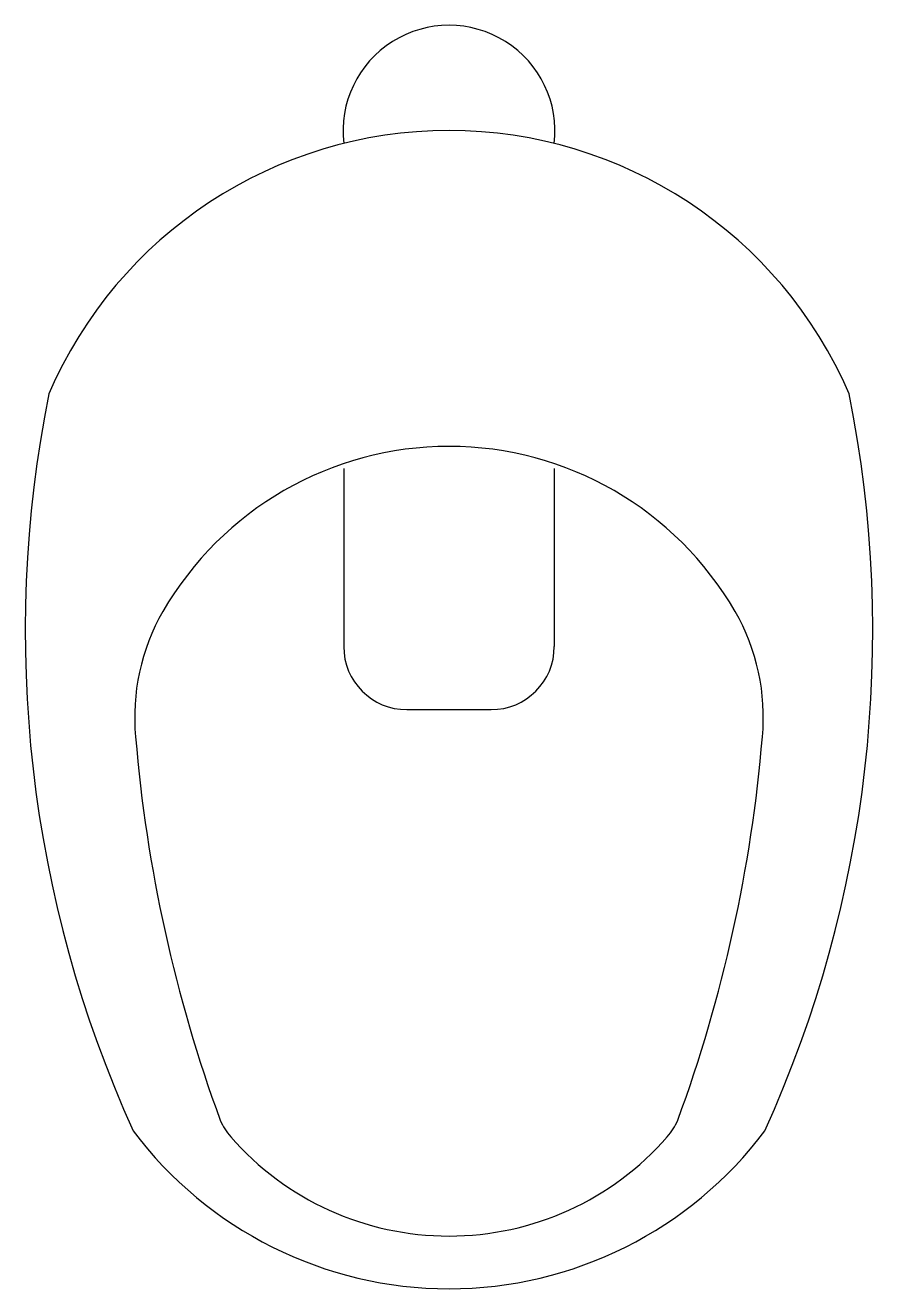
# Model space of a CAD drawing. Extents: x -0.201 to 0.201, y -0.6 to 0.
import ezdxf

# ---------------------------------------------------------------- set-up
doc = ezdxf.new("R2010")
doc.units = 0
doc.layers.add('SN', color=7, linetype='CONTINUOUS')

msp = doc.modelspace()

# ---------------------------------------------------------------- linework, layer by layer
at = {"layer": 'SN', "color": 0}
for p, q in [((-0.05, -0.21051), (-0.05, -0.295)), ((0.05, -0.21051), (0.05, -0.295)), ((-0.02, -0.325), (0.02, -0.325))]:
    msp.add_line(p, q, dxfattribs=at)
for centre, radius, start, end in [((0, -0.05033), 0.05033, 353.38613, 186.61387), ((0, -0.2569), 0.2069, 23.31859, 156.68141), ((0.37342, -0.28789), 0.57462, 168.66948, 204.37012), ((-0.37342, -0.28789), 0.57462, 335.62988, 11.33052), ((0, -0.3569), 0.1569, 30.03233, 149.96767), ((-0.04926, -0.32842), 0.1, 149.96767, 185.47688), ((0.04926, -0.32842), 0.1, 354.52312, 30.03233), ((-0.02, -0.295), 0.03, 180, 270), ((0.02, -0.295), 0.03, 270, 0), ((0.54171, -0.28088), 0.69287, 184.72597, 200.18709), ((-0.54171, -0.28088), 0.69287, 339.81291, 355.27403), ((-0.08103, -0.50814), 0.03, 203.24941, 221.07916), ((0.08103, -0.50814), 0.03, 318.92084, 336.75059), ((0, -0.4125), 0.1875, 216.8699, 323.1301), ((0, -0.4375), 0.1375, 221.07916, 318.92084)]:
    msp.add_arc(centre, radius, start, end, dxfattribs=at)

doc.saveas('drawing.dxf')
